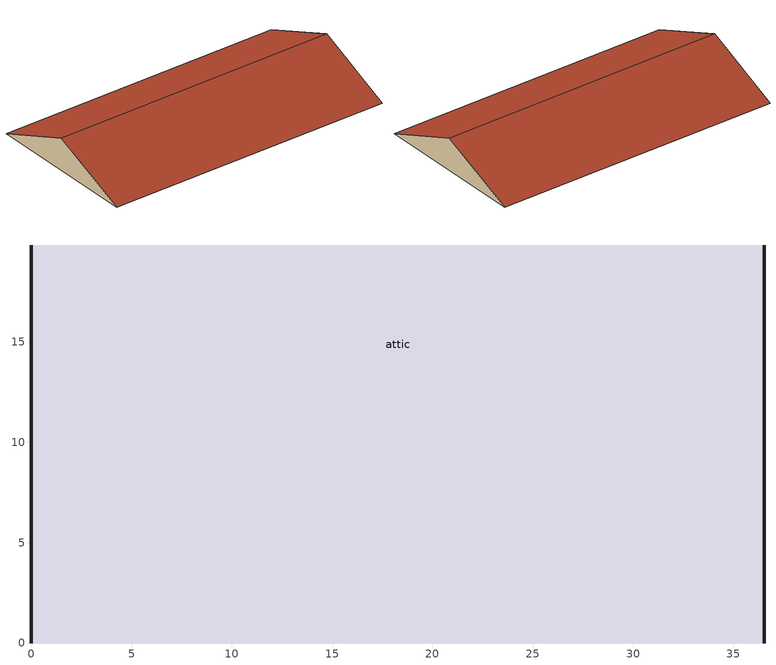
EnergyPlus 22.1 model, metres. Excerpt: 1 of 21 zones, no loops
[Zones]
attic
 wall outside (Gable_end): 36.54,0,7.92 36.54,19.84,7.92 36.54,9.92,12.05; 0,19.84,7.92 0,0,7.92 0,9.92,12.05
 roof outside (Exterior Roof): 36.54,19.84,7.92 0,19.84,7.92 0,9.92,12.05 36.54,9.92,12.05; 0,0,7.92 36.54,0,7.92 36.54,9.92,12.05 0,9.92,12.05
[Building]
US+MF+CZ7+elecres+crawlspace+IECC_2021: North Axis {deg}=0; Terrain=Suburbs; Loads Convergence Tolerance Value {W}=0.04; Temperature Convergence Tolerance Value {deltaC}=0.4; Solar Distribution=FullExterior; Maximum Number of Warmup Days=25; Minimum Number of Warmup Days=6
[Site:WaterMainsTemperature]
Calculation Method=Correlation; Annual Average Outdoor Air Temperature {C}=3.29167; Maximum Difference In Monthly Average Outdoor Air Temperatures {deltaC}=36.6
[Site:Location]
Location=Montreal-Trudeau.Intl.AP_QC_CAN Design_Conditions; Latitude {N+ S-}=45.47; Longitude {W- E+}=-73.75; Time Zone Relative to GMT {GMT+/-}=-5; Elevation {m}=36
[SizingPeriod:DesignDay]
Montreal-Trudeau.Intl.AP Ann Hum_n 99.6% Condns DP=>MCDB: Month=1; Day of Month=21; Day Type=WinterDesignDay; Maximum Dry-Bulb Temperature {C}=-22.1; Daily Dry-Bulb Temperature Range {C}=0; Dry-Bulb Temperature Range Modifier Type=DefaultMultipliers; Humidity Condition Type=Dewpoint; Dewpoint at Maximum Dry-Bulb {C}=-29.5; Barometric Pressure {Pa}=100893; Wind Speed {m/s} design conditions vs. traditional 6.71 m/s (15 mph)=4.3; Wind Direction {Degrees; N=0, S=180}=260; Rain {Yes/No}=No; Snow on ground {Yes/No}=No; Daylight Savings Time Indicator=No; Solar Model Indicator=ASHRAEClearSky; Clearness {0.0 to 1.1}=0
[Material]
Name | Roughness | Thickness {m} | Conductivity {W/m-K} | Density {kg/m3} | Specific Heat {J/kg-K} | Solar Absorptance | Thermal Absorptance | Visible Absorptance
Asphalt_shingle | MediumRough | 0.00633985 | 0.08186 | 1121.29 | 1255.2 | 0.75
cement_stucco | MediumSmooth | 0.01905 | 0.721 | 1865.58 | 878.64
Drywall_1/2in | MediumSmooth | 0.0127 | 0.16009 | 800.923 | 1087.84
OSB_5/8in | MediumSmooth | 0.015875 | 0.1163 | 544.627 | 1213.36
OSB_1/2in | MediumSmooth | 0.0127 | 0.1163 | 544.627 | 1213.36 | 0.7 | 0.9 | 0.7
[Construction]
Exterior Roof: Asphalt_shingle, OSB_1/2in
Gable_end: cement_stucco, Bldg_paper_felt, OSB_5/8in, Air_4_in_vert, Drywall_1/2in
[Material:NoMass]
Bldg_paper_felt: Roughness=Smooth; Thermal Resistance {m2-K/W}=0.0105666
[Material:AirGap]
Air_4_in_vert: Thermal Resistance {m2-K/W}=0.158499
[Zone]
attic: Multiplier=1
[Shading:Overhang] Height above Window or Door {m}=0; Tilt Angle from Window/Door {deg}=90; Left extension from Window/Door Width {m}=0; Right extension from Window/Door Width {m}=0; Depth {m}=0.01
Name | Window or Door
Overhang_ldf_unit1_FrontRow_BottomFloor | Window_ldf_unit1_FrontRow_BottomFloor
Overhang_ldf_unit2_FrontRow_BottomFloor | Window_ldf_unit2_FrontRow_BottomFloor
Overhang_sdr_unit3_FrontRow_BottomFloor | Window_sdr_unit3_FrontRow_BottomFloor
Overhang_sdl_unit3_FrontRow_BottomFloor | Window_sdl_unit3_FrontRow_BottomFloor
Overhang_ldf_unit3_FrontRow_BottomFloor | Window_ldf_unit3_FrontRow_BottomFloor
Overhang_ldb_unit1_BackRow_BottomFloor | Window_ldb_unit1_BackRow_BottomFloor
Overhang_ldb_unit2_BackRow_BottomFloor | Window_ldb_unit2_BackRow_BottomFloor
Overhang_sdr_unit3_BackRow_BottomFloor | Window_sdr_unit3_BackRow_BottomFloor
Overhang_sdl_unit3_BackRow_BottomFloor | Window_sdl_unit3_BackRow_BottomFloor
Overhang_ldb_unit3_BackRow_BottomFloor | Window_ldb_unit3_BackRow_BottomFloor
Overhang_ldf_unit1_FrontRow_MiddleFloor | Window_ldf_unit1_FrontRow_MiddleFloor
Overhang_ldf_unit2_FrontRow_MiddleFloor | Window_ldf_unit2_FrontRow_MiddleFloor
Overhang_sdr_unit3_FrontRow_MiddleFloor | Window_sdr_unit3_FrontRow_MiddleFloor
Overhang_sdl_unit3_FrontRow_MiddleFloor | Window_sdl_unit3_FrontRow_MiddleFloor
Overhang_ldf_unit3_FrontRow_MiddleFloor | Window_ldf_unit3_FrontRow_MiddleFloor
Overhang_ldb_unit1_BackRow_MiddleFloor | Window_ldb_unit1_BackRow_MiddleFloor
Overhang_ldb_unit2_BackRow_MiddleFloor | Window_ldb_unit2_BackRow_MiddleFloor
Overhang_sdr_unit3_BackRow_MiddleFloor | Window_sdr_unit3_BackRow_MiddleFloor
Overhang_sdl_unit3_BackRow_MiddleFloor | Window_sdl_unit3_BackRow_MiddleFloor
Overhang_ldb_unit3_BackRow_MiddleFloor | Window_ldb_unit3_BackRow_MiddleFloor
Overhang_ldf_unit1_FrontRow_TopFloor | Window_ldf_unit1_FrontRow_TopFloor
Overhang_ldf_unit2_FrontRow_TopFloor | Window_ldf_unit2_FrontRow_TopFloor
Overhang_sdr_unit3_FrontRow_TopFloor | Window_sdr_unit3_FrontRow_TopFloor
Overhang_sdl_unit3_FrontRow_TopFloor | Window_sdl_unit3_FrontRow_TopFloor
Overhang_ldf_unit3_FrontRow_TopFloor | Window_ldf_unit3_FrontRow_TopFloor
Overhang_ldb_unit1_BackRow_TopFloor | Window_ldb_unit1_BackRow_TopFloor
Overhang_ldb_unit2_BackRow_TopFloor | Window_ldb_unit2_BackRow_TopFloor
Overhang_sdr_unit3_BackRow_TopFloor | Window_sdr_unit3_BackRow_TopFloor
Overhang_sdl_unit3_BackRow_TopFloor | Window_sdl_unit3_BackRow_TopFloor
Overhang_ldb_unit3_BackRow_TopFloor | Window_ldb_unit3_BackRow_TopFloor
[AvailabilityManager:Scheduled]
Name | Schedule
System availability | always_avail
System non availability | never_avail
[ZoneInfiltration:EffectiveLeakageArea]
AtticVent: Zone=attic; Schedule=always_avail; Effective Air Leakage Area {cm2}=33300; Stack Coefficient=0.000435; Wind Coefficient=0.000271
[Exterior:Lights]
Name | Schedule | Design Level {W}
Exterior-Lights_unit1_FrontRow_BottomFloor; Exterior-Lights_unit2_FrontRow_BottomFloor; Exterior-Lights_unit3_FrontRow_BottomFloor; Exterior-Lights_unit1_BackRow_BottomFloor; Exterior-Lights_unit2_BackRow_BottomFloor; Exterior-Lights_unit3_BackRow_BottomFloor; Exterior-Lights_unit1_FrontRow_MiddleFloor; Exterior-Lights_unit2_FrontRow_MiddleFloor; Exterior-Lights_unit3_FrontRow_MiddleFloor; Exterior-Lights_unit1_BackRow_MiddleFloor; Exterior-Lights_unit2_BackRow_MiddleFloor; Exterior-Lights_unit3_BackRow_MiddleFloor; Exterior-Lights_unit1_FrontRow_TopFloor; Exterior-Lights_unit2_FrontRow_TopFloor; Exterior-Lights_unit3_FrontRow_TopFloor; Exterior-Lights_unit1_BackRow_TopFloor; Exterior-Lights_unit2_BackRow_TopFloor; Exterior-Lights_unit3_BackRow_TopFloor | ExteriorLighting | 69.8719
Garage-Lights_unit1_FrontRow_BottomFloor; Garage-Lights_unit2_FrontRow_BottomFloor; Garage-Lights_unit3_FrontRow_BottomFloor; Garage-Lights_unit1_BackRow_BottomFloor; Garage-Lights_unit2_BackRow_BottomFloor; Garage-Lights_unit3_BackRow_BottomFloor; Garage-Lights_unit1_FrontRow_MiddleFloor; Garage-Lights_unit2_FrontRow_MiddleFloor; Garage-Lights_unit3_FrontRow_MiddleFloor; Garage-Lights_unit1_BackRow_MiddleFloor; Garage-Lights_unit2_BackRow_MiddleFloor; Garage-Lights_unit3_BackRow_MiddleFloor; Garage-Lights_unit1_FrontRow_TopFloor; Garage-Lights_unit2_FrontRow_TopFloor; Garage-Lights_unit3_FrontRow_TopFloor; Garage-Lights_unit1_BackRow_TopFloor; Garage-Lights_unit2_BackRow_TopFloor; Garage-Lights_unit3_BackRow_TopFloor | InteriorLightingHE | 0
[Schedule:Compact]
always_avail: Through: 12/31, For: AllDays, Until: 24:00, 1
never_avail: Through: 12/31, For: AllDays, Until: 24:00, 0
[Schedule:Day:Hourly]
ExteriorLightingDay: 1, 1, 1, 1, 1, 1, 0, 0, 0, 0, 0, 0, 0, 0, 0, 0, 0, 0, 1, 1, 1, 1, 1, 1
LightingDay_EELighting: 0.06875, 0.06875, 0.06875, 0.06875, 0.20625, 0.429688, 0.48125, 0.429688, 0.189062, 0.128906, 0.128906, 0.128906, 0.128906, 0.128906, 0.128906, 0.223438, 0.48125, 0.670312, 0.902344, 1, 1, 0.75625, 0.421094, 0.171875
[Schedule:Week:Compact]
LightingProfileWeek_EELighting: For: AllDays, LightingDay_EELighting
ExteriorLightingProfileWeek: For: AllDays, ExteriorLightingDay
[Schedule:Year]
InteriorLightingHE: LightingProfileWeek_EELighting, 1, 1, 12, 31
ExteriorLighting: ExteriorLightingProfileWeek, 1, 1, 12, 31
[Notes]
GPARM parameters as run:
ID = US+MF+CZ7+elecres+crawlspace+IECC_2021
weatherfile = USA_MN_International.Falls.Intl.AP.727470_TMY3.epw
climate_zone = Climate Zone 7
moisture_regime =
humidity_designation = Not Warm-Humid
tropical_designation = Not Tropical
bldg_type = Multifamily
fndn_type = Crawlspace
system_tag = Electric Furnace
code = IECC_2021
vent_fan_efficacy = 1.4
afn_control =
is_duct_base =
leakage_ratio = 0.0792
dhw_type =
TEMPLATE_PATH = template/v9.5
